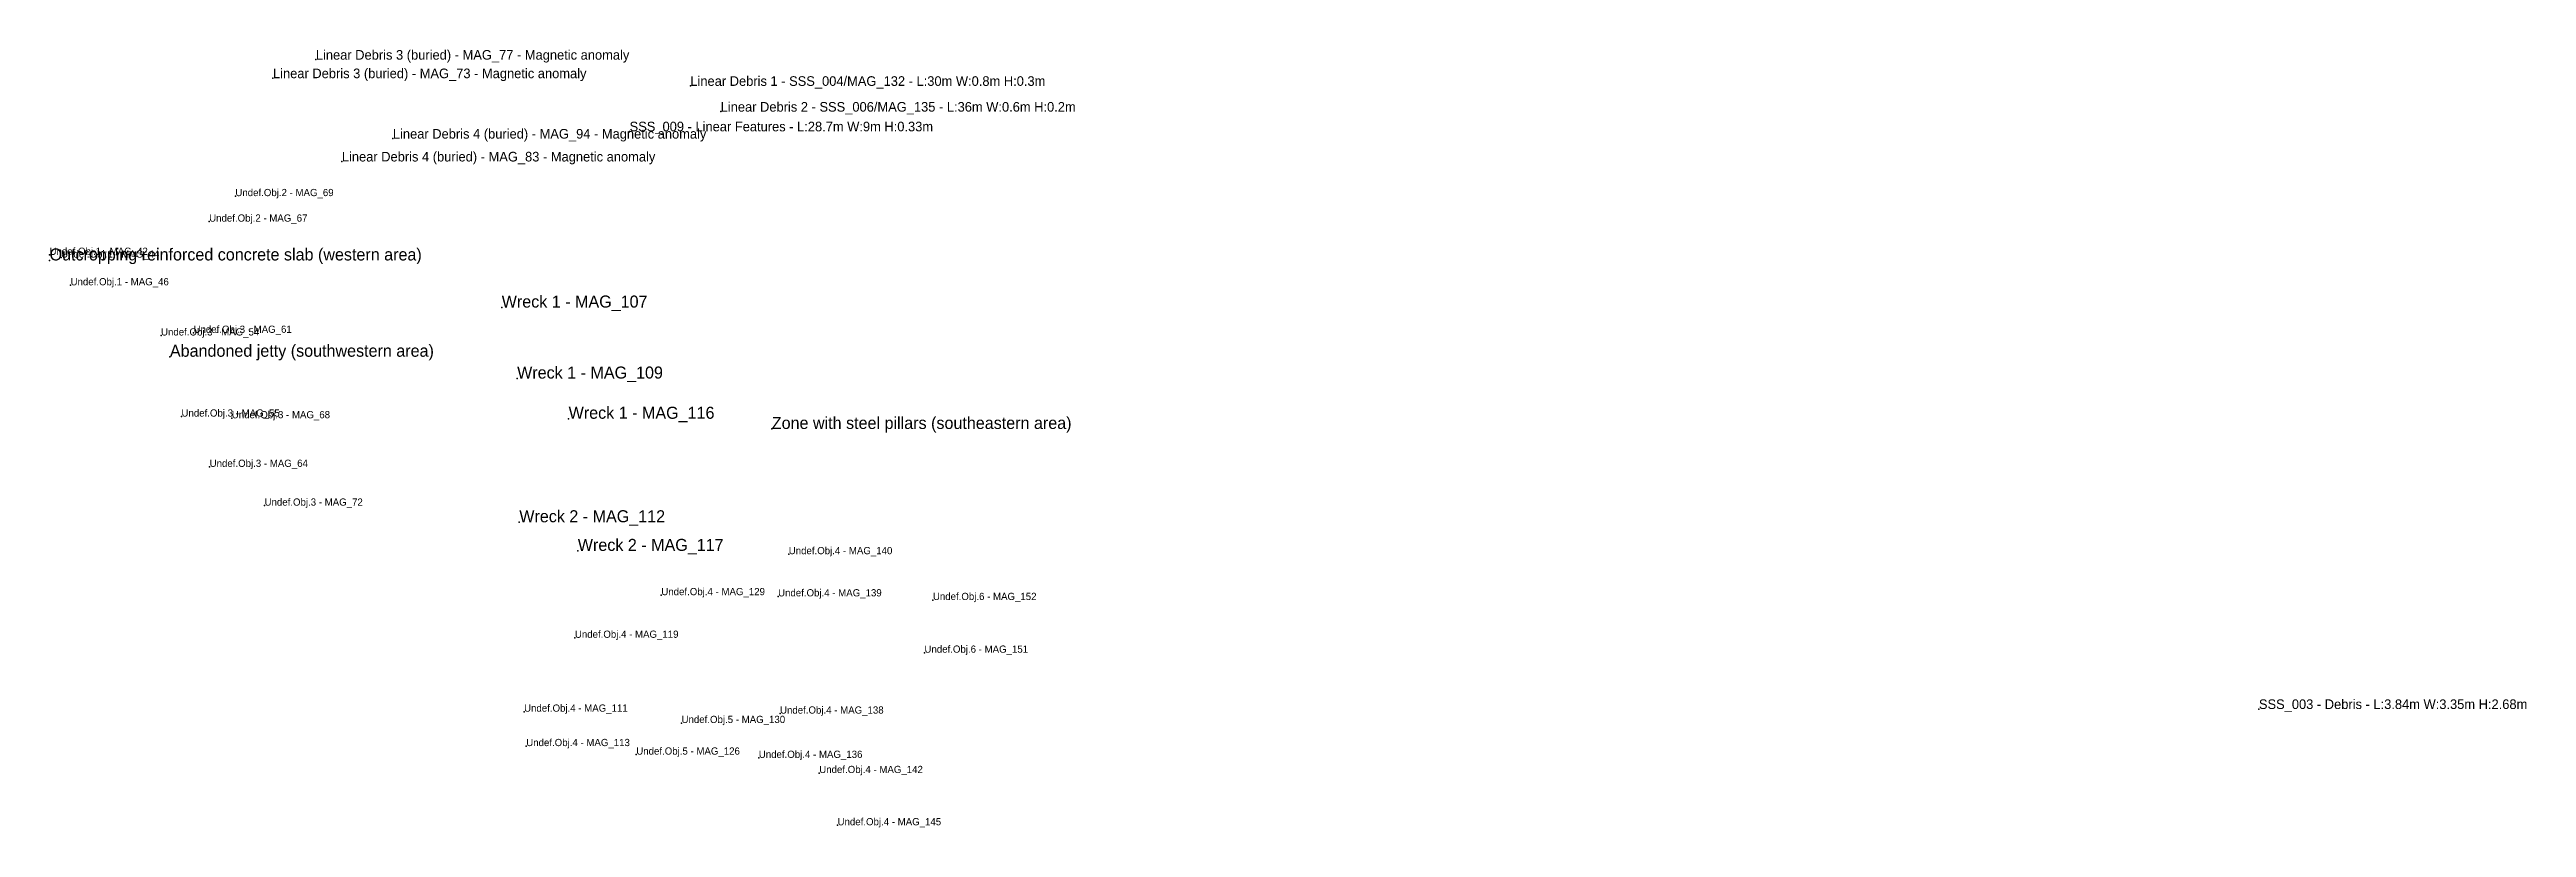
# Model space of a CAD drawing. Extents: x 536400 to 537429, y 710384 to 710708.
import ezdxf

# ---------------------------------------------------------------- set-up
doc = ezdxf.new("R2010")
doc.units = 0
for name, color, linetype in [('DEBRIS_AREA', 4, 'CONTINUOUS'), ('LINEAR_DEBRIS', 3, 'CONTINUOUS'), ('OUTCROPPING', 5, 'CONTINUOUS'), ('UNDEFINED_OBJECTS', 2, 'CONTINUOUS'), ('WRECKS', 1, 'CONTINUOUS')]:
    doc.layers.add(name, color=color, linetype=linetype)

msp = doc.modelspace()

# ---------------------------------------------------------------- linework, layer by layer
at = {"layer": 'DEBRIS_AREA'}
for p in [(536640.93, 710673.65), (537317.68, 710433.64)]:
    msp.add_point(p, dxfattribs=at)
at = {"layer": 'LINEAR_DEBRIS'}
for p in [(536510.61, 710703.43), (536492.81, 710695.73), (536666.16, 710692.54), (536678.76, 710681.83), (536542.61, 710670.63), (536521.41, 710661.13)]:
    msp.add_point(p, dxfattribs=at)
at = {"layer": 'OUTCROPPING'}
for p in [(536400, 710620), (536450, 710580), (536700, 710550)]:
    msp.add_point(p, dxfattribs=at)
at = {"layer": 'UNDEFINED_OBJECTS'}
for p in [(536477.19, 710646.73), (536466.31, 710636.13), (536400.01, 710622.33), (536404.81, 710621.19), (536408.74, 710609.68), (536446.31, 710588.83), (536459.81, 710589.93), (536454.81, 710555.13), (536475.71, 710554.43), (536466.51, 710534.23), (536489.31, 710518.13), (536707.04, 710497.96), (536654.11, 710480.93), (536702.61, 710480.43), (536766.91, 710478.93), (536618.21, 710463.23), (536763.41, 710457.03), (536597.11, 710432.53), (536662.51, 710427.83), (536703.41, 710431.73), (536598.01, 710418.23), (536643.71, 710414.69), (536694.61, 710413.33), (536719.71, 710407.03), (536727.31, 710385.33)]:
    msp.add_point(p, dxfattribs=at)
at = {"layer": 'WRECKS'}
for p in [(536587.81, 710600.43), (536594.21, 710570.93), (536615.61, 710554.23), (536595.11, 710511.23), (536619.41, 710499.33)]:
    msp.add_point(p, dxfattribs=at)

# ---------------------------------------------------------------- texts
at = {"layer": 'DEBRIS_AREA'}
for s, p in [('SSS_009 - Linear Features - L:28.7m W:9m H:0.33m', (536640.93, 710673.65)), ('SSS_003 - Debris - L:3.84m W:3.35m H:2.68m', (537317.68, 710433.64))]:
    msp.add_text(s, height=4, dxfattribs=at).set_placement(p)
at = {"layer": 'LINEAR_DEBRIS'}
for s, p in [('Linear Debris 3 (buried) - MAG_77 - Magnetic anomaly', (536510.61, 710703.43)), ('Linear Debris 3 (buried) - MAG_73 - Magnetic anomaly', (536492.81, 710695.73)), ('Linear Debris 1 - SSS_004/MAG_132 - L:30m W:0.8m H:0.3m', (536666.16, 710692.54)), ('Linear Debris 2 - SSS_006/MAG_135 - L:36m W:0.6m H:0.2m', (536678.76, 710681.83)), ('Linear Debris 4 (buried) - MAG_94 - Magnetic anomaly', (536542.61, 710670.63)), ('Linear Debris 4 (buried) - MAG_83 - Magnetic anomaly', (536521.41, 710661.13))]:
    msp.add_text(s, height=4, dxfattribs=at).set_placement(p)
at = {"layer": 'OUTCROPPING'}
for s, p in [('Outcropping reinforced concrete slab (western area)', (536400, 710620)), ('Abandoned jetty (southwestern area)', (536450, 710580)), ('Zone with steel pillars (southeastern area)', (536700, 710550))]:
    msp.add_text(s, height=5, dxfattribs=at).set_placement(p)
at = {"layer": 'UNDEFINED_OBJECTS'}
for s, p in [('Undef.Obj.2 - MAG_69', (536477.19, 710646.73)), ('Undef.Obj.2 - MAG_67', (536466.31, 710636.13)), ('Undef.Obj.1 - MAG_42', (536400.01, 710622.33)), ('Undef.Obj.1 - MAG_44', (536404.81, 710621.19)), ('Undef.Obj.1 - MAG_46', (536408.74, 710609.68)), ('Undef.Obj.3 - MAG_54', (536446.31, 710588.83)), ('Undef.Obj.3 - MAG_61', (536459.81, 710589.93)), ('Undef.Obj.3 - MAG_55', (536454.81, 710555.13)), ('Undef.Obj.3 - MAG_68', (536475.71, 710554.43)), ('Undef.Obj.3 - MAG_64', (536466.51, 710534.23)), ('Undef.Obj.3 - MAG_72', (536489.31, 710518.13)), ('Undef.Obj.4 - MAG_140', (536707.04, 710497.96)), ('Undef.Obj.4 - MAG_129', (536654.11, 710480.93)), ('Undef.Obj.4 - MAG_139', (536702.61, 710480.43)), ('Undef.Obj.6 - MAG_152', (536766.91, 710478.93)), ('Undef.Obj.4 - MAG_119', (536618.21, 710463.23)), ('Undef.Obj.6 - MAG_151', (536763.41, 710457.03)), ('Undef.Obj.4 - MAG_111', (536597.11, 710432.53)), ('Undef.Obj.4 - MAG_138', (536703.41, 710431.73)), ('Undef.Obj.5 - MAG_130', (536662.51, 710427.83)), ('Undef.Obj.4 - MAG_113', (536598.01, 710418.23)), ('Undef.Obj.5 - MAG_126', (536643.71, 710414.69)), ('Undef.Obj.4 - MAG_136', (536694.61, 710413.33)), ('Undef.Obj.4 - MAG_142', (536719.71, 710407.03)), ('Undef.Obj.4 - MAG_145', (536727.31, 710385.33))]:
    msp.add_text(s, height=3, dxfattribs=at).set_placement(p)
at = {"layer": 'WRECKS'}
for s, p in [('Wreck 1 - MAG_107', (536587.81, 710600.43)), ('Wreck 1 - MAG_109', (536594.21, 710570.93)), ('Wreck 1 - MAG_116', (536615.61, 710554.23)), ('Wreck 2 - MAG_112', (536595.11, 710511.23)), ('Wreck 2 - MAG_117', (536619.41, 710499.33))]:
    msp.add_text(s, height=5, dxfattribs=at).set_placement(p)

doc.saveas('drawing.dxf')
